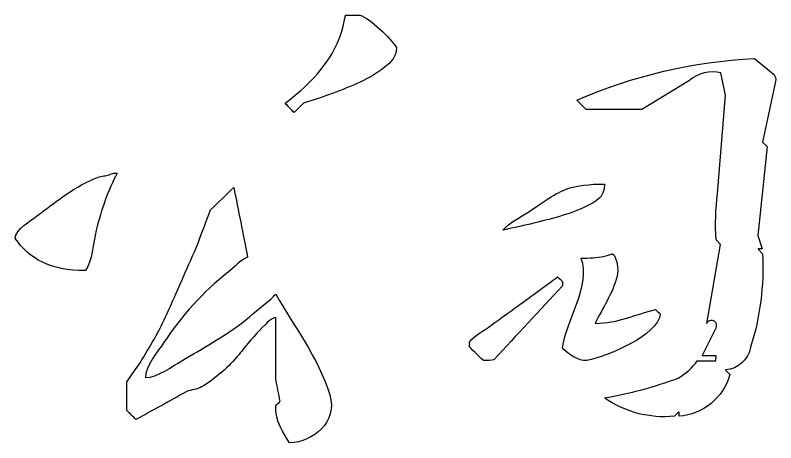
# Model space of a CAD drawing. Extents: x 14207793 to 14719554, y -1675802 to -1228715.
# Drawn here: x 14264812 to 14265876, y -1532974 to -1532375 of the extents above; entities that cross this region are included whole.
import ezdxf

# ---------------------------------------------------------------- set-up
doc = ezdxf.new("R2010")
doc.units = 0
doc.header["$LTSCALE"] = 500
doc.header["$MEASUREMENT"] = 0
doc.layers.add('LAYER7', color=251, linetype='CONTINUOUS')
doc.layers.add('PUB_TITLE', color=4, linetype='CONTINUOUS')

# ---------------------------------------------------------------- blocks, each defined once
blk = doc.blocks.new('ming3')
at = {"layer": 'PUB_TITLE'}
blk.add_lwpolyline([(5036605.8, -765946.8, 0.04762), (5036709, -765919.1, 0.104583), (5036735.7, -765895), (5036761.4, -765895), (5036762, -765888.1), (5036742.6, -765888.1), (5036762, -765848.8, 1.011178), (5036748.8, -765842.6), (5036768.2, -765732), (5036762, -765725.7, -0.048654), (5036764, -765660.7), (5036775, -765523.4), (5036768.8, -765492, 0.240929), (5036724.7, -765502.5), (5036658.2, -765543.3), (5036580.1, -765543.3), (5036567, -765530.2, -0.090939), (5036815.6, -765472), (5036841.9, -765493.4, -0.25728), (5036845.2, -765504.2), (5036826.9, -765588.9), (5036833.2, -765595.2), (5036820.1, -765719.4), (5036826.4, -765738.3), (5036820.6, -765738.3), (5036820.6, -765738.8), (5036826.9, -765745.1, -0.08915), (5036810.2, -765876.1, -0.34658), (5036775, -765907.5), (5036775, -765908.1), (5036781.3, -765914.3, -0.316809), (5036710.1, -765972.5), (5036710.1, -765966.7), (5036709.5, -765966.7), (5036703.8, -765972.5, -0.180615), (5036605.8, -765946.8, -138.700855)], format="xyb", dxfattribs=at)
for points, knots in [([(5036243.7, -765411.3), (5036243.7, -765411.3), (5036243.7, -765411.3), (5036237.9, -765459.3), (5036190.9, -765511), (5036159.3, -765534.4), (5036163.5, -765538.8), (5036167.7, -765543.2), (5036171.9, -765547.5), (5036176.3, -765543.2), (5036180.6, -765538.8), (5036185, -765534.4), (5036196.7, -765530.6), (5036208.4, -765526.7), (5036220.1, -765522.9), (5036247.6, -765512.1), (5036273, -765503.3), (5036294.5, -765487.3), (5036303.8, -765480.4), (5036314.9, -765472.2), (5036315, -765456.3), (5036307, -765443.9), (5036278.2, -765415.5), (5036263.6, -765411.3), (5036257, -765411.3), (5036250.3, -765411.3), (5036243.7, -765411.3)], [0, 0, 0, 0, 0, 0.5, 1, 1, 1, 2, 2, 2, 3, 3, 3, 4, 4, 4, 5, 5, 5, 6, 6, 6, 7, 7, 7, 8, 8, 8, 8]), ([(5035919.3, -765632.4), (5035919.3, -765632.4), (5035919.3, -765632.4), (5035909.6, -765636.3), (5035899.9, -765636.9), (5035891, -765640.8), (5035861.2, -765653.9), (5035836.5, -765674.2), (5035811.9, -765692.7), (5035803.9, -765698.7), (5035781.9, -765711.2), (5035782, -765723.6), (5035802, -765752.5), (5035830.6, -765768.8), (5035880, -765768.7), (5035890, -765755.1), (5035890.4, -765730.9), (5035895.2, -765712.1), (5035902.7, -765682.6), (5035911.8, -765655.9), (5035924.6, -765632.4), (5035922.8, -765632.4), (5035921.1, -765632.4), (5035919.3, -765632.4)], [0, 0, 0, 0, 0, 0.5, 1, 1, 1, 2, 2, 2, 3, 3, 3, 4, 4, 4, 5, 5, 5, 6, 6, 6, 7, 7, 7, 7]), ([(5036146.2, -765834.2), (5036146.2, -765862.8), (5036146.2, -765891.5), (5036146.2, -765920.1), (5036148.3, -765930.6), (5036150.4, -765941.1), (5036152.5, -765951.5), (5036150.4, -765953.6), (5036148.3, -765955.7), (5036146.2, -765957.8), (5036145.8, -765980.4), (5036156.7, -765996), (5036165.6, -766009.7), (5036198.2, -766008.8), (5036233.3, -765980.7), (5036221.7, -765942.6), (5036205.4, -765889.1), (5036171.5, -765847), (5036146.2, -765801.7), (5036144.1, -765803.8), (5036142, -765805.9), (5036139.9, -765808), (5036126.3, -765819.3), (5036112.7, -765830.7), (5036099.1, -765842), (5036072.4, -765861.6), (5036044, -765877.8), (5036014.7, -765895), (5036002.3, -765902.2), (5035980.8, -765918.3), (5035963.9, -765918.5), (5035963.6, -765902.4), (5035982.2, -765880.8), (5035989.5, -765869.8), (5036014.7, -765832.1), (5036044.4, -765798.4), (5036079.7, -765770.8), (5036088.2, -765764.1), (5036096.6, -765754.3), (5036106.9, -765749.8), (5036100.5, -765717.3), (5036094, -765684.8), (5036087.5, -765652.3), (5036076.7, -765662.8), (5036065.9, -765673.3), (5036055, -765683.8), (5036048.4, -765701.4), (5036041.8, -765719.1), (5036035.1, -765736.7), (5036021.5, -765767.4), (5036007.9, -765798.2), (5035994.3, -765828.9), (5035983.9, -765852.5), (5035970, -765876.1), (5035956.5, -765897.6), (5035950.4, -765906.5), (5035944.3, -765915.4), (5035938.2, -765924.3), (5035938.2, -765937.7), (5035938.2, -765951.2), (5035938.2, -765964.6), (5035942.4, -765968.8), (5035946.6, -765973), (5035950.8, -765977.2), (5035974.2, -765964.3), (5035997.6, -765951.4), (5036021, -765938.4), (5036028.6, -765934.7), (5036036, -765935.4), (5036042.5, -765931.6), (5036061.4, -765920.4), (5036081.3, -765902.8), (5036094.9, -765886), (5036101.9, -765877.3), (5036136.1, -765834.1), (5036146.2, -765834.2)], [0, 0, 0, 0, 1, 1, 1, 2, 2, 2, 3, 3, 3, 4, 4, 4, 5, 5, 5, 6, 6, 6, 7, 7, 7, 8, 8, 8, 9, 9, 9, 10, 10, 10, 11, 11, 11, 12, 12, 12, 13, 13, 13, 14, 14, 14, 15, 15, 15, 16, 16, 16, 17, 17, 17, 18, 18, 18, 19, 19, 19, 20, 20, 20, 21, 21, 21, 22, 22, 22, 23, 23, 23, 24, 24, 24, 25, 25, 25, 25]), ([(5036605.8, -765647.6), (5036605.8, -765647.6), (5036605.8, -765647.6), (5036555.1, -765646.7), (5036529.7, -765666.6), (5036499.9, -765686.4), (5036488.4, -765694.1), (5036472.5, -765701.6), (5036463.8, -765712.1), (5036476.5, -765709.3), (5036489.3, -765706.5), (5036502, -765703.7), (5036530.3, -765696.4), (5036557.4, -765690.4), (5036580.6, -765678.5), (5036593.3, -765672), (5036606.1, -765667.3), (5036605.8, -765647.6)], [0, 0, 0, 0, 0, 0.5, 1, 1, 1, 2, 2, 2, 3, 3, 3, 4, 4, 4, 5, 5, 5, 5]), ([(5036617.3, -765745.1), (5036617.3, -765745.1), (5036617.3, -765745.1), (5036607.5, -765749.4), (5036584.7, -765751.5), (5036573.3, -765751.4), (5036573.3, -765751.5), (5036573.3, -765751.7), (5036573.3, -765751.9), (5036588, -765788.4), (5036552.2, -765837.9), (5036547.1, -765876.6), (5036551.1, -765882.9), (5036570.2, -765896.7), (5036581.2, -765894.4), (5036610.7, -765888.4), (5036681.2, -765859.4), (5036683.9, -765829.4), (5036681.6, -765827.4), (5036679.3, -765825.3), (5036677.1, -765823.2), (5036649.2, -765829.9), (5036625.5, -765842.4), (5036592.7, -765842.6), (5036603.3, -765821.3), (5036616.7, -765801.7), (5036623.6, -765776.5), (5036625.8, -765768.5), (5036623.1, -765748.2), (5036617.3, -765745.1)], [0, 0, 0, 0, 0, 0.5, 1, 1, 1, 2, 2, 2, 3, 3, 3, 4, 4, 4, 5, 5, 5, 6, 6, 6, 7, 7, 7, 8, 8, 8, 9, 9, 9, 9]), ([(5036540.3, -765777.6), (5036540.3, -765777.6), (5036540.3, -765777.6), (5036509.2, -765800.3), (5036478.1, -765823), (5036447, -765845.7), (5036437, -765852.8), (5036424.5, -765859), (5036417.1, -765868.8), (5036417.1, -765871), (5036417.1, -765873.3), (5036417.1, -765875.6), (5036423.6, -765881.9), (5036430.1, -765888.1), (5036436.5, -765894.4), (5036441.4, -765894.6), (5036448, -765894.9), (5036451.2, -765893.4), (5036483.2, -765859), (5036515.1, -765824.6), (5036547.1, -765790.2), (5036547.1, -765788.1), (5036547.1, -765786), (5036547.1, -765783.9), (5036544.8, -765781.8), (5036542.6, -765779.7), (5036540.3, -765777.6)], [0, 0, 0, 0, 0, 0.5, 1, 1, 1, 2, 2, 2, 3, 3, 3, 4, 4, 4, 5, 5, 5, 6, 6, 6, 7, 7, 7, 8, 8, 8, 8])]:
    blk.add_open_spline(points, degree=3, knots=knots, dxfattribs=at)

msp = doc.modelspace()

# ---------------------------------------------------------------- block references
at = {"layer": 'LAYER7'}
msp.add_blockref('ming3', (9229030.24, -766964.2, 1295.35), dxfattribs=at)

doc.saveas('drawing.dxf')
